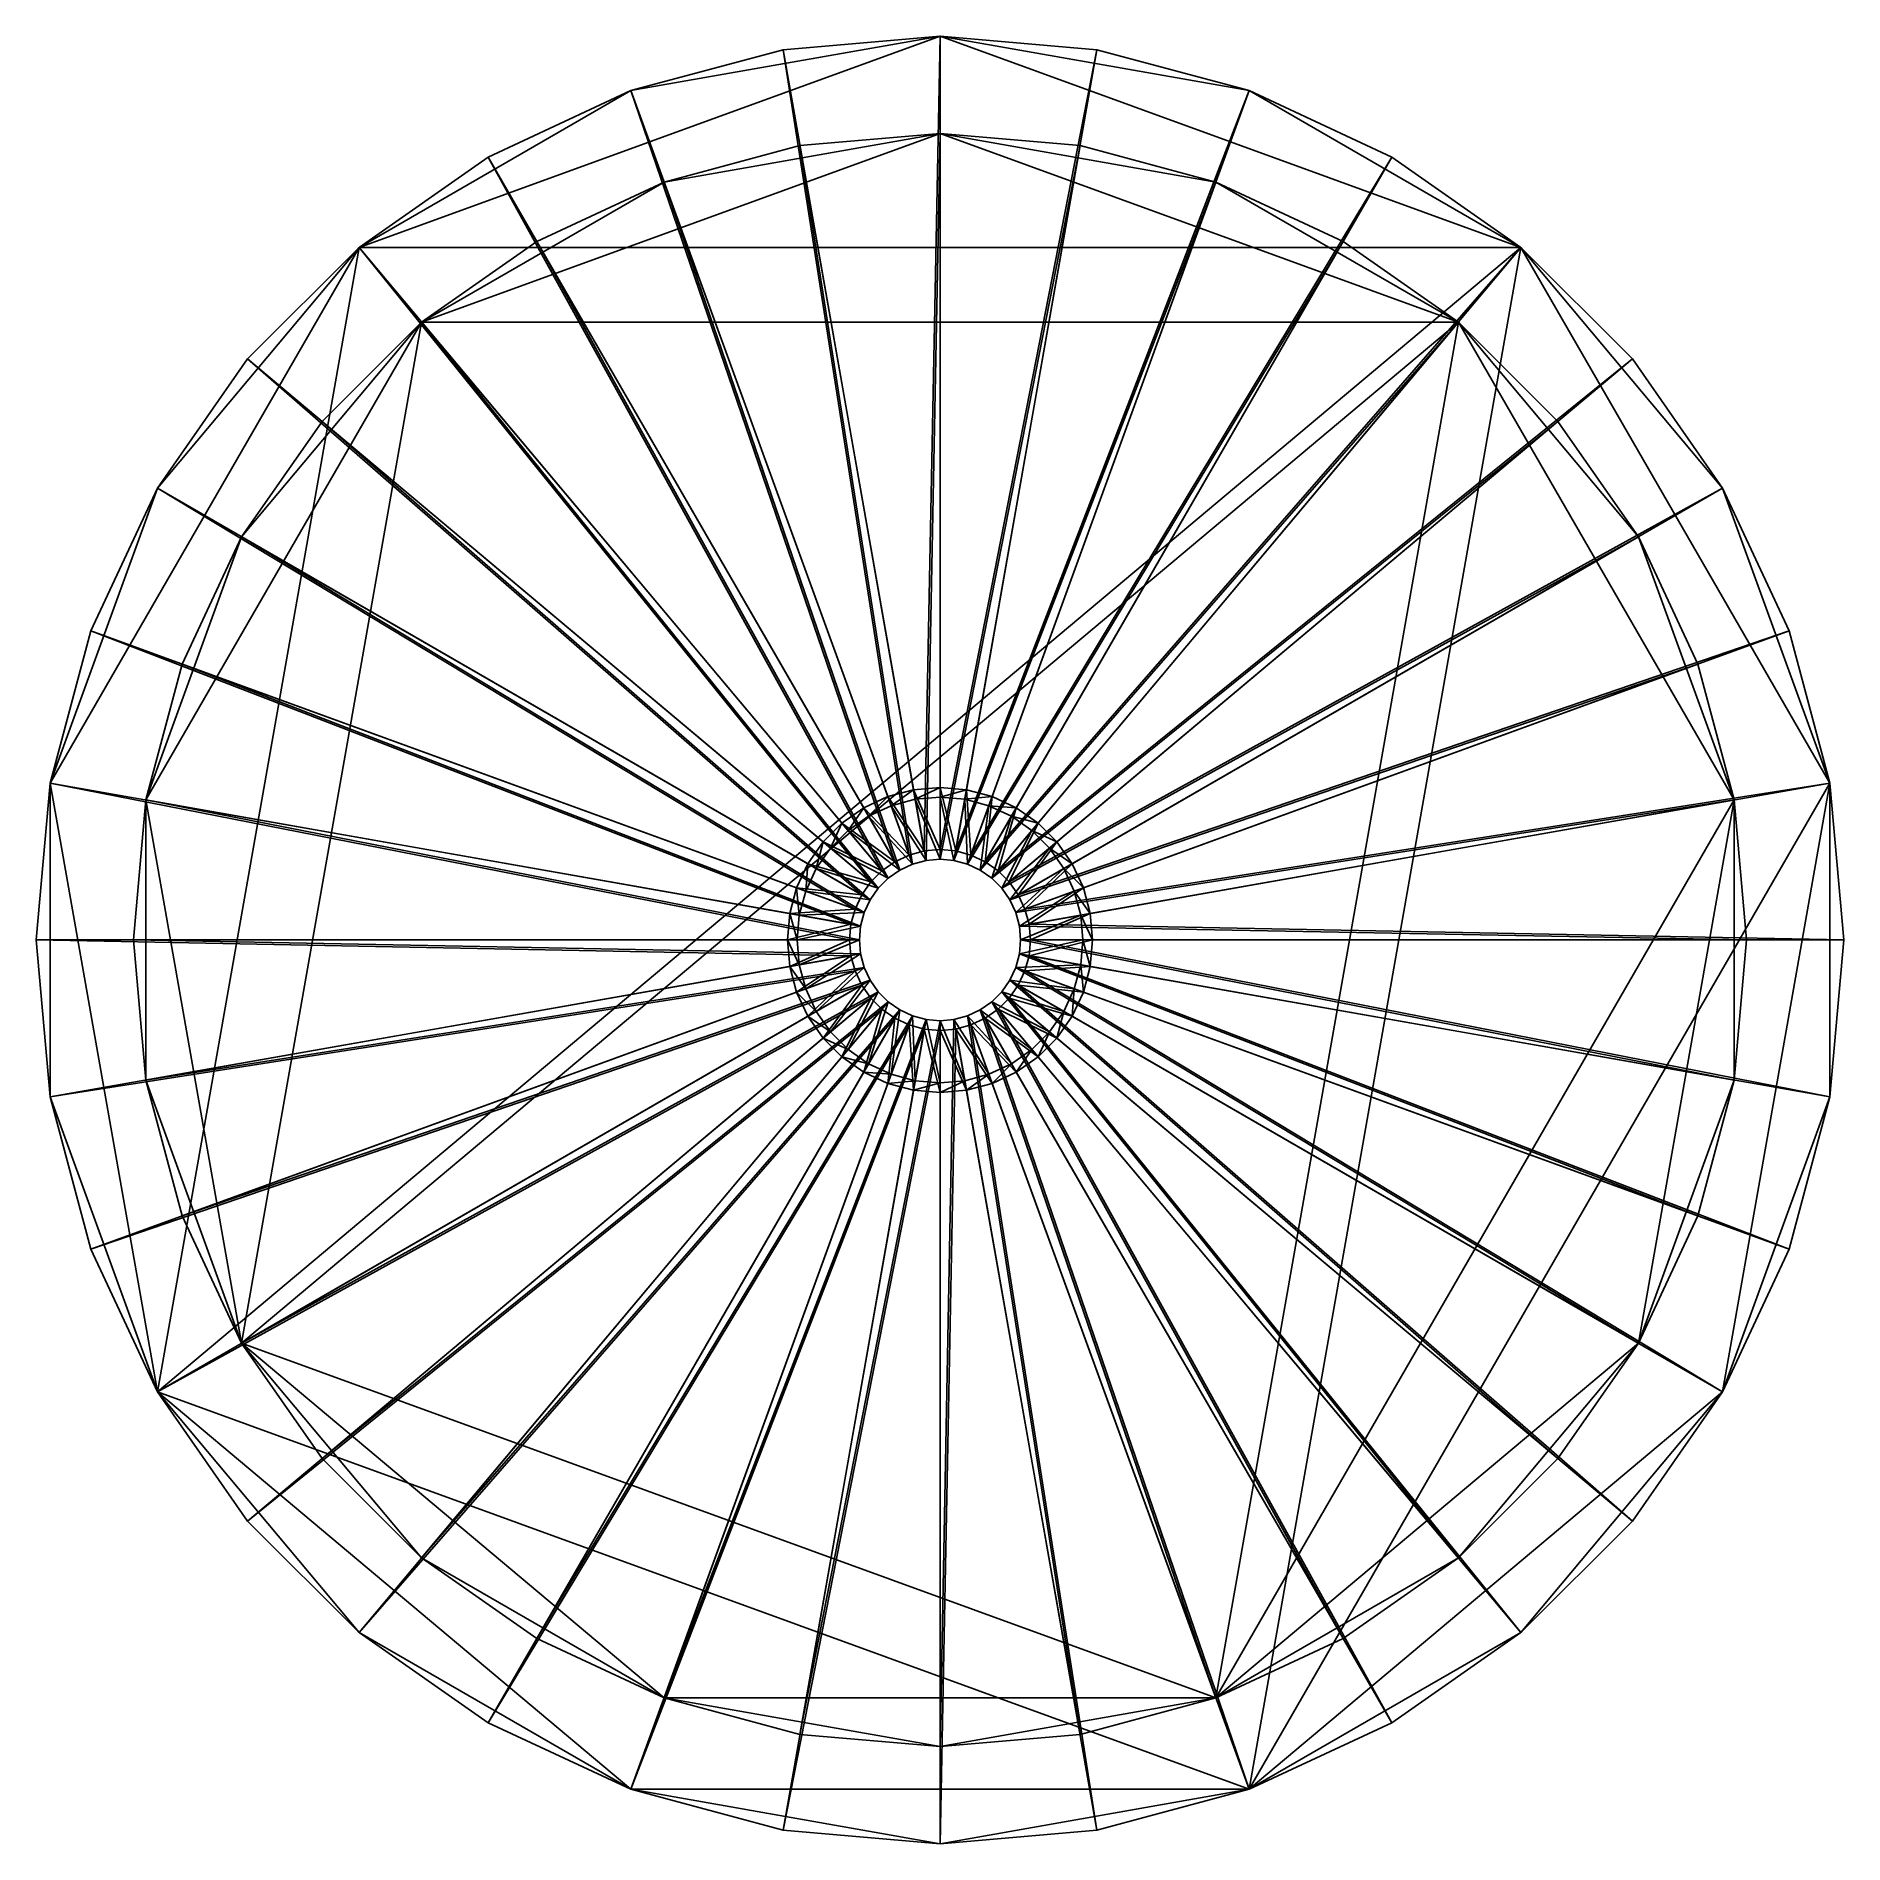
# Model space of a CAD drawing. Header units: centimetres. Extents: x -101 to 101, y -101 to 101.
import ezdxf

# ---------------------------------------------------------------- set-up
doc = ezdxf.new("R2010")
doc.units = ezdxf.units.CM
doc.layers.add('fabric', color=7, linetype='Continuous', true_color=0xd6e499)
doc.layers.add('light', color=7, linetype='Continuous', true_color=0xd6e499)

msp = doc.modelspace()

# ---------------------------------------------------------------- meshes
at = {"layer": 'fabric', "color": 61, "true_color": 0xd6e499}
mesh = msp.add_polyface(dxfattribs=at)
corners = [(100.74, 0, -710.48), (94.66, 34.45, -710.48), (77.17, 64.75, -710.48), (50.37, 87.24, -710.48), (17.49, 99.21, -710.48), (-17.49, 99.21, -710.48), (-50.37, 87.24, -710.48), (-77.17, 64.75, -710.48), (-94.66, 34.45, -710.48), (-100.74, 0, -710.48), (-94.66, -34.45, -710.48), (-77.17, -64.75, -710.48), (-50.37, -87.24, -710.48), (-17.49, -99.21, -710.48), (17.49, -99.21, -710.48), (50.37, -87.24, -710.48), (77.17, -64.75, -710.48), (94.66, -34.45, -710.48), (10.07, 0, 59.4), (9.47, 3.45, 59.4), (7.72, 6.48, 59.4), (5.04, 8.72, 59.4), (1.75, 9.92, 59.4), (-1.75, 9.92, 59.4), (-5.04, 8.72, 59.4), (-7.72, 6.48, 59.4), (-9.47, 3.45, 59.4), (-10.07, 0, 59.4), (-9.47, -3.45, 59.4), (-7.72, -6.48, 59.4), (-5.04, -8.72, 59.4), (-1.75, -9.92, 59.4), (1.75, -9.92, 59.4), (5.04, -8.72, 59.4), (7.72, -6.48, 59.4), (9.47, -3.45, 59.4), (99.19, 17.49, -710.48), (9.92, 1.75, 59.4), (87.23, 50.36, -710.48), (8.72, 5.04, 59.4), (64.74, 77.16, -710.48), (6.47, 7.72, 59.4), (34.45, 94.65, -710.48), (3.44, 9.47, 59.4), (0, 100.72, -710.48), (0, 10.07, 59.4), (-34.45, 94.65, -710.48), (-3.44, 9.47, 59.4), (-64.74, 77.16, -710.48), (-6.47, 7.72, 59.4), (-87.23, 50.36, -710.48), (-8.72, 5.04, 59.4), (-99.19, 17.49, -710.48), (-9.92, 1.75, 59.4), (-99.19, -17.49, -710.48), (-9.92, -1.75, 59.4), (-87.23, -50.36, -710.48), (-8.72, -5.04, 59.4), (-64.74, -77.16, -710.48), (-6.47, -7.72, 59.4), (-34.45, -94.65, -710.48), (-3.44, -9.47, 59.4), (0, -100.72, -710.48), (0, -10.07, 59.4), (34.45, -94.65, -710.48), (3.44, -9.47, 59.4), (64.74, -77.16, -710.48), (6.47, -7.72, 59.4), (87.23, -50.36, -710.48), (8.72, -5.04, 59.4), (99.19, -17.49, -710.48), (9.92, -1.75, 59.4), (89.89, 0, -700.2), (84.47, 30.75, -700.2), (68.86, 57.78, -700.2), (44.95, 77.85, -700.2), (15.61, 88.53, -700.2), (-15.61, 88.53, -700.2), (-44.95, 77.85, -700.2), (-68.86, 57.78, -700.2), (-84.47, 30.75, -700.2), (-89.89, 0, -700.2), (-84.47, -30.75, -700.2), (-68.86, -57.78, -700.2), (-44.95, -77.85, -700.2), (-15.61, -88.53, -700.2), (15.61, -88.53, -700.2), (44.95, -77.85, -700.2), (68.86, -57.78, -700.2), (84.47, -30.75, -700.2), (8.99, 0, 59.44), (8.45, 3.07, 59.44), (6.89, 5.78, 59.44), (4.49, 7.79, 59.44), (1.56, 8.85, 59.44), (-1.56, 8.85, 59.44), (-4.49, 7.79, 59.44), (-6.89, 5.78, 59.44), (-8.45, 3.07, 59.44), (-8.99, 0, 59.44), (-8.45, -3.07, 59.44), (-6.89, -5.78, 59.44), (-4.49, -7.79, 59.44), (-1.56, -8.85, 59.44), (1.56, -8.85, 59.44), (4.49, -7.79, 59.44), (6.89, -5.78, 59.44), (8.45, -3.07, 59.44), (88.52, 15.61, -700.2), (8.85, 1.56, 59.44), (77.84, 44.94, -700.2), (7.78, 4.49, 59.44), (57.78, 68.86, -700.2), (5.78, 6.89, 59.44), (30.74, 84.46, -700.2), (3.07, 8.45, 59.44), (0, 89.88, -700.2), (0, 8.99, 59.44), (-30.74, 84.46, -700.2), (-3.07, 8.45, 59.44), (-57.78, 68.86, -700.2), (-5.78, 6.89, 59.44), (-77.84, 44.94, -700.2), (-7.78, 4.49, 59.44), (-88.52, 15.61, -700.2), (-8.85, 1.56, 59.44), (-88.52, -15.61, -700.2), (-8.85, -1.56, 59.44), (-77.84, -44.94, -700.2), (-7.78, -4.49, 59.44), (-57.78, -68.86, -700.2), (-5.78, -6.89, 59.44), (-30.74, -84.46, -700.2), (-3.07, -8.45, 59.44), (0, -89.88, -700.2), (0, -8.99, 59.44), (30.74, -84.46, -700.2), (3.07, -8.45, 59.44), (57.78, -68.86, -700.2), (5.78, -6.89, 59.44), (77.84, -44.94, -700.2), (7.78, -4.49, 59.44), (88.52, -15.61, -700.2), (8.85, -1.56, 59.44)]
mesh.append_faces([[corners[k] for k in face] for face in [(38, 40, 2), (108, 142, 72)]], dxfattribs={"vtx0": -1, "color": 61})
mesh.append_faces([[corners[k] for k in face] for face in [(36, 70, 68), (68, 66, 64), (36, 68, 64), (64, 62, 60), (60, 58, 56), (64, 60, 56), (56, 54, 52), (52, 50, 48), (56, 52, 48), (48, 46, 44), (44, 42, 40), (48, 44, 40), (56, 48, 40), (64, 56, 40), (36, 64, 40), (38, 36, 40), (108, 110, 112), (112, 114, 116), (116, 118, 120), (112, 116, 120), (120, 122, 124), (124, 126, 128), (120, 124, 128), (112, 120, 128), (128, 130, 132), (132, 134, 136), (128, 132, 136), (112, 128, 136), (108, 112, 136), (136, 138, 140), (108, 136, 140), (108, 140, 142)]], dxfattribs={"vtx0": -1, "vtx1": -1, "vtx2": -1, "color": 61})
mesh.append_faces([[corners[k] for k in face] for face in [(37, 18, 0), (0, 36, 37), (19, 37, 36), (36, 1, 19), (39, 19, 1), (1, 38, 39), (20, 39, 38), (38, 2, 20), (41, 20, 2), (2, 40, 41), (21, 41, 40), (40, 3, 21), (43, 21, 3), (3, 42, 43), (22, 43, 42), (42, 4, 22), (45, 22, 4), (4, 44, 45), (23, 45, 44), (44, 5, 23), (47, 23, 5), (5, 46, 47), (24, 47, 46), (46, 6, 24), (49, 24, 6), (6, 48, 49), (25, 49, 48), (48, 7, 25), (51, 25, 7), (7, 50, 51), (26, 51, 50), (50, 8, 26), (53, 26, 8), (8, 52, 53), (27, 53, 52), (52, 9, 27), (55, 27, 9), (9, 54, 55), (28, 55, 54), (54, 10, 28), (57, 28, 10), (10, 56, 57), (29, 57, 56), (56, 11, 29), (59, 29, 11), (11, 58, 59), (30, 59, 58), (58, 12, 30), (61, 30, 12), (12, 60, 61), (31, 61, 60), (60, 13, 31), (63, 31, 13), (13, 62, 63), (32, 63, 62), (62, 14, 32), (65, 32, 14), (14, 64, 65), (33, 65, 64), (64, 15, 33), (67, 33, 15), (15, 66, 67), (34, 67, 66), (66, 16, 34), (69, 34, 16), (16, 68, 69), (35, 69, 68), (68, 17, 35), (71, 35, 17), (17, 70, 71), (18, 71, 70), (70, 0, 18), (38, 1, 36), (36, 0, 70), (70, 17, 68), (68, 16, 66), (66, 15, 64), (64, 14, 62), (62, 13, 60), (60, 12, 58), (58, 11, 56), (56, 10, 54), (54, 9, 52), (52, 8, 50), (50, 7, 48), (48, 6, 46), (46, 5, 44), (44, 4, 42), (42, 3, 40), (72, 90, 109), (109, 108, 72), (108, 109, 91), (91, 73, 108), (73, 91, 111), (111, 110, 73), (110, 111, 92), (92, 74, 110), (74, 92, 113), (113, 112, 74), (112, 113, 93), (93, 75, 112), (75, 93, 115), (115, 114, 75), (114, 115, 94), (94, 76, 114), (76, 94, 117), (117, 116, 76), (116, 117, 95), (95, 77, 116), (77, 95, 119), (119, 118, 77), (118, 119, 96), (96, 78, 118), (78, 96, 121), (121, 120, 78), (120, 121, 97), (97, 79, 120), (79, 97, 123), (123, 122, 79), (122, 123, 98), (98, 80, 122), (80, 98, 125), (125, 124, 80), (124, 125, 99), (99, 81, 124), (81, 99, 127), (127, 126, 81), (126, 127, 100), (100, 82, 126), (82, 100, 129), (129, 128, 82), (128, 129, 101), (101, 83, 128), (83, 101, 131), (131, 130, 83), (130, 131, 102), (102, 84, 130), (84, 102, 133), (133, 132, 84), (132, 133, 103), (103, 85, 132), (85, 103, 135), (135, 134, 85), (134, 135, 104), (104, 86, 134), (86, 104, 137), (137, 136, 86), (136, 137, 105), (105, 87, 136), (87, 105, 139), (139, 138, 87), (138, 139, 106), (106, 88, 138), (88, 106, 141), (141, 140, 88), (140, 141, 107), (107, 89, 140), (89, 107, 143), (143, 142, 89), (142, 143, 90), (90, 72, 142), (108, 73, 110), (110, 74, 112), (112, 75, 114), (114, 76, 116), (116, 77, 118), (118, 78, 120), (120, 79, 122), (122, 80, 124), (124, 81, 126), (126, 82, 128), (128, 83, 130), (130, 84, 132), (132, 85, 134), (134, 86, 136), (136, 87, 138), (138, 88, 140), (140, 89, 142)]], dxfattribs={"vtx2": -1, "color": 61})
at = {"layer": 'light', "color": 61, "true_color": 0xd6e499}
mesh = msp.add_polyface(dxfattribs=at)
corners = [(17, 0, 142.06), (15.98, 5.82, 142.06), (13.03, 10.93, 142.06), (8.5, 14.73, 142.06), (2.95, 16.75, 142.06), (-2.95, 16.75, 142.06), (-8.5, 14.73, 142.06), (-13.03, 10.93, 142.06), (-15.98, 5.82, 142.06), (-17, 0, 142.06), (-15.98, -5.82, 142.06), (-13.03, -10.93, 142.06), (-8.5, -14.73, 142.06), (-2.95, -16.75, 142.06), (2.95, -16.75, 142.06), (8.5, -14.73, 142.06), (13.03, -10.93, 142.06), (15.98, -5.82, 142.06), (16.74, 2.95, 142.06), (14.72, 8.5, 142.06), (10.93, 13.02, 142.06), (5.81, 15.98, 142.06), (0, 17, 142.06), (-5.81, 15.98, 142.06), (-10.93, 13.02, 142.06), (-14.72, 8.5, 142.06), (-16.74, 2.95, 142.06), (-16.74, -2.95, 142.06), (-14.72, -8.5, 142.06), (-10.93, -13.02, 142.06), (-5.81, -15.98, 142.06), (0, -17, 142.06), (5.81, -15.98, 142.06), (10.93, -13.02, 142.06), (14.72, -8.5, 142.06), (16.74, -2.95, 142.06), (15.92, 0, 142.15), (14.96, 5.45, 142.15), (12.2, 10.24, 142.15), (7.96, 13.79, 142.15), (2.77, 15.68, 142.15), (-2.77, 15.68, 142.15), (-7.96, 13.79, 142.15), (-12.2, 10.24, 142.15), (-14.96, 5.45, 142.15), (-15.92, 0, 142.15), (-14.96, -5.45, 142.15), (-12.2, -10.24, 142.15), (-7.96, -13.79, 142.15), (-2.77, -15.68, 142.15), (2.77, -15.68, 142.15), (7.96, -13.79, 142.15), (12.2, -10.24, 142.15), (14.96, -5.45, 142.15), (15.68, 2.76, 142.15), (13.79, 7.96, 142.15), (10.23, 12.2, 142.15), (5.45, 14.96, 142.15), (0, 15.92, 142.15), (-5.45, 14.96, 142.15), (-10.23, 12.2, 142.15), (-13.79, 7.96, 142.15), (-15.68, 2.76, 142.15), (-15.68, -2.76, 142.15), (-13.79, -7.96, 142.15), (-10.23, -12.2, 142.15), (-5.45, -14.96, 142.15), (0, -15.92, 142.15), (5.45, -14.96, 142.15), (10.23, -12.2, 142.15), (13.79, -7.96, 142.15), (15.68, -2.76, 142.15), (10.07, 0, 59.4), (9.47, 3.45, 59.4), (7.72, 6.48, 59.4), (5.04, 8.72, 59.4), (1.75, 9.92, 59.4), (-1.75, 9.92, 59.4), (-5.04, 8.72, 59.4), (-7.72, 6.48, 59.4), (-9.47, 3.45, 59.4), (-10.07, 0, 59.4), (-9.47, -3.45, 59.4), (-7.72, -6.48, 59.4), (-5.04, -8.72, 59.4), (-1.75, -9.92, 59.4), (1.75, -9.92, 59.4), (5.04, -8.72, 59.4), (7.72, -6.48, 59.4), (9.47, -3.45, 59.4), (9.92, 1.75, 59.4), (8.72, 5.04, 59.4), (6.47, 7.72, 59.4), (3.44, 9.47, 59.4), (0, 10.07, 59.4), (-3.44, 9.47, 59.4), (-6.47, 7.72, 59.4), (-8.72, 5.04, 59.4), (-9.92, 1.75, 59.4), (-9.92, -1.75, 59.4), (-8.72, -5.04, 59.4), (-6.47, -7.72, 59.4), (-3.44, -9.47, 59.4), (0, -10.07, 59.4), (3.44, -9.47, 59.4), (6.47, -7.72, 59.4), (8.72, -5.04, 59.4), (9.92, -1.75, 59.4), (8.99, 0, 59.44), (8.45, 3.07, 59.44), (6.89, 5.78, 59.44), (4.49, 7.79, 59.44), (1.56, 8.85, 59.44), (-1.56, 8.85, 59.44), (-4.49, 7.79, 59.44), (-6.89, 5.78, 59.44), (-8.45, 3.07, 59.44), (-8.99, 0, 59.44), (-8.45, -3.07, 59.44), (-6.89, -5.78, 59.44), (-4.49, -7.79, 59.44), (-1.56, -8.85, 59.44), (1.56, -8.85, 59.44), (4.49, -7.79, 59.44), (6.89, -5.78, 59.44), (8.45, -3.07, 59.44), (8.85, 1.56, 59.44), (7.78, 4.49, 59.44), (5.78, 6.89, 59.44), (3.07, 8.45, 59.44), (0, 8.99, 59.44), (-3.07, 8.45, 59.44), (-5.78, 6.89, 59.44), (-7.78, 4.49, 59.44), (-8.85, 1.56, 59.44), (-8.85, -1.56, 59.44), (-7.78, -4.49, 59.44), (-5.78, -6.89, 59.44), (-3.07, -8.45, 59.44), (0, -8.99, 59.44), (3.07, -8.45, 59.44), (5.78, -6.89, 59.44), (7.78, -4.49, 59.44), (8.85, -1.56, 59.44)]
mesh.append_faces([[corners[k] for k in face] for face in [(18, 0, 72), (72, 90, 18), (1, 18, 90), (90, 73, 1), (19, 1, 73), (73, 91, 19), (2, 19, 91), (91, 74, 2), (20, 2, 74), (74, 92, 20), (3, 20, 92), (92, 75, 3), (21, 3, 75), (75, 93, 21), (4, 21, 93), (93, 76, 4), (22, 4, 76), (76, 94, 22), (5, 22, 94), (94, 77, 5), (23, 5, 77), (77, 95, 23), (6, 23, 95), (95, 78, 6), (24, 6, 78), (78, 96, 24), (7, 24, 96), (96, 79, 7), (25, 7, 79), (79, 97, 25), (8, 25, 97), (97, 80, 8), (26, 8, 80), (80, 98, 26), (9, 26, 98), (98, 81, 9), (27, 9, 81), (81, 99, 27), (10, 27, 99), (99, 82, 10), (28, 10, 82), (82, 100, 28), (11, 28, 100), (100, 83, 11), (29, 11, 83), (83, 101, 29), (12, 29, 101), (101, 84, 12), (30, 12, 84), (84, 102, 30), (13, 30, 102), (102, 85, 13), (31, 13, 85), (85, 103, 31), (14, 31, 103), (103, 86, 14), (32, 14, 86), (86, 104, 32), (15, 32, 104), (104, 87, 15), (33, 15, 87), (87, 105, 33), (16, 33, 105), (105, 88, 16), (34, 16, 88), (88, 106, 34), (17, 34, 106), (106, 89, 17), (35, 17, 89), (89, 107, 35), (0, 35, 107), (107, 72, 0), (108, 36, 54), (54, 126, 108), (126, 54, 37), (37, 109, 126), (109, 37, 55), (55, 127, 109), (127, 55, 38), (38, 110, 127), (110, 38, 56), (56, 128, 110), (128, 56, 39), (39, 111, 128), (111, 39, 57), (57, 129, 111), (129, 57, 40), (40, 112, 129), (112, 40, 58), (58, 130, 112), (130, 58, 41), (41, 113, 130), (113, 41, 59), (59, 131, 113), (131, 59, 42), (42, 114, 131), (114, 42, 60), (60, 132, 114), (132, 60, 43), (43, 115, 132), (115, 43, 61), (61, 133, 115), (133, 61, 44), (44, 116, 133), (116, 44, 62), (62, 134, 116), (134, 62, 45), (45, 117, 134), (117, 45, 63), (63, 135, 117), (135, 63, 46), (46, 118, 135), (118, 46, 64), (64, 136, 118), (136, 64, 47), (47, 119, 136), (119, 47, 65), (65, 137, 119), (137, 65, 48), (48, 120, 137), (120, 48, 66), (66, 138, 120), (138, 66, 49), (49, 121, 138), (121, 49, 67), (67, 139, 121), (139, 67, 50), (50, 122, 139), (122, 50, 68), (68, 140, 122), (140, 68, 51), (51, 123, 140), (123, 51, 69), (69, 141, 123), (141, 69, 52), (52, 124, 141), (124, 52, 70), (70, 142, 124), (142, 70, 53), (53, 125, 142), (125, 53, 71), (71, 143, 125), (143, 71, 36), (36, 108, 143), (54, 36, 0), (0, 18, 54), (37, 54, 18), (18, 1, 37), (55, 37, 1), (1, 19, 55), (38, 55, 19), (19, 2, 38), (56, 38, 2), (2, 20, 56), (39, 56, 20), (20, 3, 39), (57, 39, 3), (3, 21, 57), (40, 57, 21), (21, 4, 40), (58, 40, 4), (4, 22, 58), (41, 58, 22), (22, 5, 41), (59, 41, 5), (5, 23, 59), (42, 59, 23), (23, 6, 42), (60, 42, 6), (6, 24, 60), (43, 60, 24), (24, 7, 43), (61, 43, 7), (7, 25, 61), (44, 61, 25), (25, 8, 44), (62, 44, 8), (8, 26, 62), (45, 62, 26), (26, 9, 45), (63, 45, 9), (9, 27, 63), (46, 63, 27), (27, 10, 46), (64, 46, 10), (10, 28, 64), (47, 64, 28), (28, 11, 47), (65, 47, 11), (11, 29, 65), (48, 65, 29), (29, 12, 48), (66, 48, 12), (12, 30, 66), (49, 66, 30), (30, 13, 49), (67, 49, 13), (13, 31, 67), (50, 67, 31), (31, 14, 50), (68, 50, 14), (14, 32, 68), (51, 68, 32), (32, 15, 51), (69, 51, 15), (15, 33, 69), (52, 69, 33), (33, 16, 52), (70, 52, 16), (16, 34, 70), (53, 70, 34), (34, 17, 53), (71, 53, 17), (17, 35, 71), (36, 71, 35), (35, 0, 36)]], dxfattribs={"vtx2": -1, "color": 61})

doc.saveas('drawing.dxf')
